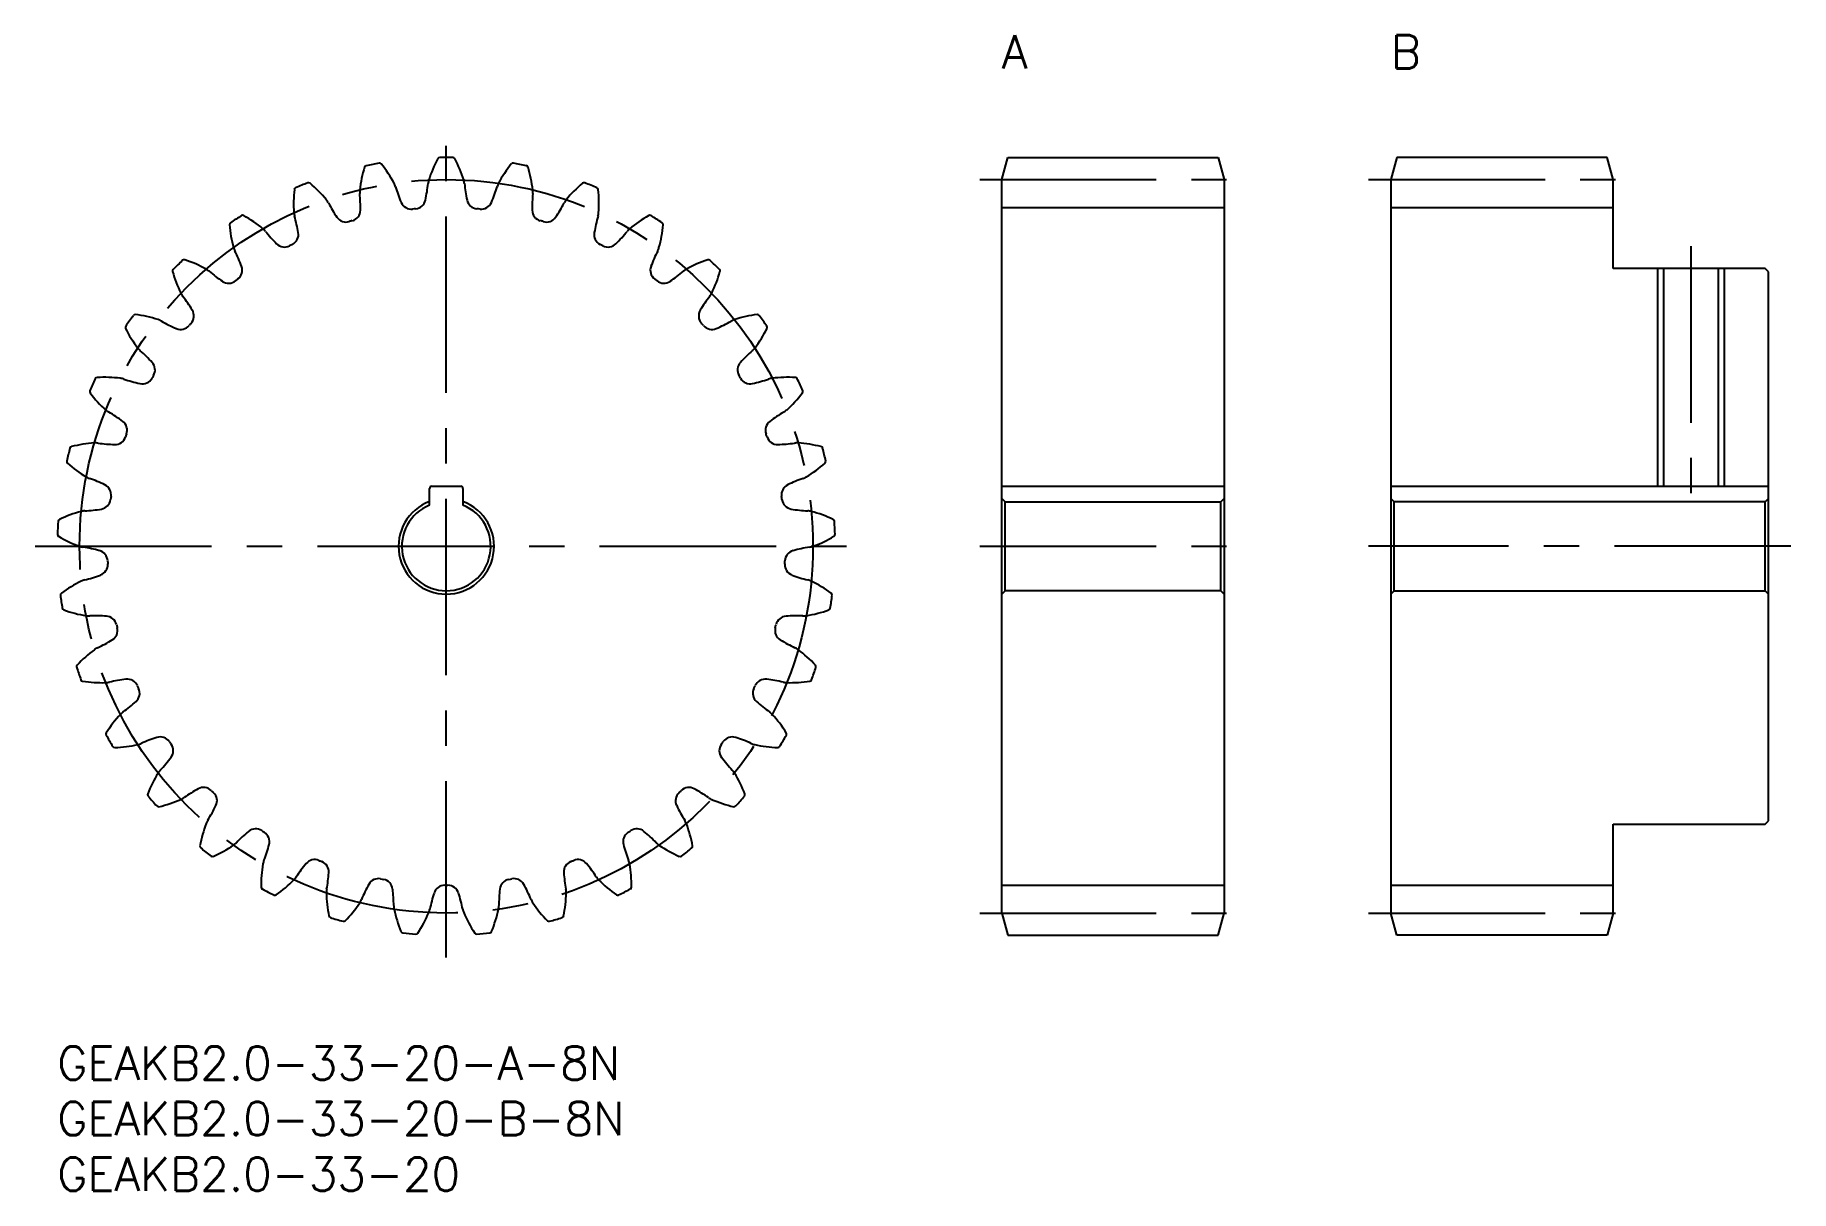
# Model space of a CAD drawing. Extents: x -2 to 156, y -13 to 91.
import ezdxf

# ---------------------------------------------------------------- set-up
doc = ezdxf.new("R2010")
doc.units = 0
doc.header["$LTSCALE"] = 0.5
doc.linetypes.add('CENTER', pattern=[50.8, 31.75, -6.35, 6.35, -6.35])
for name, color, linetype in [('MSM_CENTER', 1, 'CENTER'), ('MSM_CONTINUOUS', 7, 'CONTINUOUS'), ('MSM_NARROW', 5, 'CONTINUOUS'), ('MSM_PART_NUMBER', 7, 'CONTINUOUS')]:
    doc.layers.add(name, color=color, linetype=linetype)
doc.styles.get("Standard").update_dxf_attribs({"font": 'txt.shx', "height": 1, "bigfont": 'bigfont.shx'})

# ---------------------------------------------------------------- blocks, each defined once
blk = doc.blocks.new('*U30')
at = {"layer": 'MSM_PART_NUMBER'}
blk.add_text('GEAKB2.0-33-20-A-8N', height=3, dxfattribs=at).set_placement((0, -3))
blk = doc.blocks.new('*U31')
at = {"layer": 'MSM_PART_NUMBER'}
blk.add_text('GEAKB2.0-33-20-B-8N', height=3, dxfattribs=at).set_placement((0, -8))
blk = doc.blocks.new('*U32')
at = {"layer": 'MSM_PART_NUMBER'}
blk.add_text('GEAKB2.0-33-20', height=3, dxfattribs=at).set_placement((0, -13))
blk = doc.blocks.new('*U33')
at = {"layer": 'MSM_PART_NUMBER'}
blk.add_text('A', height=3, dxfattribs=at).set_placement((85, 88))
blk = doc.blocks.new('*U34')
at = {"layer": 'MSM_PART_NUMBER'}
blk.add_text('B', height=3, dxfattribs=at).set_placement((120, 88))

msp = doc.modelspace()

# ---------------------------------------------------------------- linework, layer by layer
at = {"layer": 'MSM_CENTER'}
for p, q in [((35, 8), (35, 82)), ((83, 78), (107, 78)), ((118, 78), (142, 78)), ((147, 72), (147, 48.4)), ((-2, 45), (72, 45)), ((83, 45), (107, 45)), ((156, 45), (118, 45)), ((83, 12), (107, 12)), ((118, 12), (142, 12))]:
    msp.add_line(p, q, dxfattribs=at)
msp.add_circle((35, 45), 33, dxfattribs=at)
at = {"layer": 'MSM_CONTINUOUS'}
for p, q in [((85, 78), (85.54, 80)), ((85.54, 80), (104.46, 80)), ((104.46, 80), (105, 78)), ((120.54, 80), (120, 78)), ((139.46, 80), (120.54, 80)), ((140, 78), (139.46, 80)), ((85, 12), (85, 78)), ((105, 78), (105, 12)), ((120, 78), (120, 12)), ((140, 70), (140, 78)), ((85, 75.5), (105, 75.5)), ((120, 75.5), (140, 75.5)), ((153.7, 70), (140, 70)), ((144.54, 70), (144.54, 50.4)), ((149.46, 70), (149.46, 50.4)), ((154, 69.7), (153.7, 70)), ((154, 20.3), (154, 69.7)), ((33.5, 48.71), (33.5, 50.2)), ((33.7, 50.4), (36.3, 50.4)), ((36.5, 50.2), (36.5, 48.71)), ((85, 50.4), (105, 50.4)), ((85.3, 49), (85, 49.3)), ((85.3, 49), (104.7, 49)), ((85.3, 41), (85.3, 49)), ((105, 49.3), (104.7, 49)), ((104.7, 41), (104.7, 49)), ((120, 50.4), (154, 50.4)), ((120, 49.3), (120.3, 49)), ((120.3, 41), (120.3, 49)), ((153.7, 49), (120.3, 49)), ((153.7, 49), (154, 49.3)), ((153.7, 41), (153.7, 49)), ((85, 40.7), (85.3, 41)), ((104.7, 41), (85.3, 41)), ((104.7, 41), (105, 40.7)), ((120.3, 41), (120, 40.7)), ((120.3, 41), (153.7, 41)), ((154, 40.7), (153.7, 41)), ((140, 20), (153.7, 20)), ((140, 12), (140, 20)), ((153.7, 20), (154, 20.3)), ((85, 14.5), (105, 14.5)), ((120, 14.5), (140, 14.5)), ((85, 12), (85.54, 10)), ((104.46, 10), (105, 12)), ((120.54, 10), (120, 12)), ((140, 12), (139.46, 10)), ((85.54, 10), (104.46, 10)), ((139.46, 10), (120.54, 10))]:
    msp.add_line(p, q, dxfattribs=at)
for centre, radius, start, end in [((38.15, 75.85), 11, 162.7392, 173.6364), ((27.84, 79.06), 0.2, 101.8756, 162.7392), ((35, 45), 35, 99.9425, 101.8756), ((28.99, 79.28), 0.2, 39.079, 99.9425), ((20.61, 72.47), 11, 28.1818, 39.079), ((43.93, 74.7), 11, 151.8301, 162.7273), ((34.41, 79.8), 0.2, 90.9666, 151.8301), ((35, 45), 35, 89.0334, 90.9666), ((35.59, 79.8), 0.2, 28.1699, 89.0334), ((26.07, 74.7), 11, 17.2727, 28.1699), ((49.39, 72.47), 11, 140.921, 151.8182), ((41.01, 79.28), 0.2, 80.0575, 140.921), ((35, 45), 35, 78.1244, 80.0575), ((42.16, 79.06), 0.2, 17.2608, 78.1244), ((31.85, 75.85), 11, 6.3636, 17.2608), ((35, 45), 35, 110.8516, 112.7847), ((22.61, 77.52), 0.2, 49.9881, 110.8516), ((15.67, 69.25), 11, 39.0909, 49.9881), ((28.85, 76.89), 1.64, 16.6529, 28.1818), ((20.23, 78.97), 13.2, 347.7043, 354.217), ((35, 77.47), 1.64, 162.7273, 174.2562), ((35, 77.47), 1.64, 5.7438, 17.2727), ((49.77, 78.97), 13.2, 185.783, 192.2957), ((41.15, 76.89), 1.64, 151.8182, 163.3471), ((54.33, 69.25), 11, 130.0119, 140.9091), ((47.39, 77.52), 0.2, 69.1484, 130.0119), ((35, 45), 35, 67.2153, 69.1484), ((32.26, 75.89), 11, 173.6483, 184.5455), ((21.52, 77.08), 0.2, 112.7847, 173.6483), ((22.93, 75.15), 1.64, 27.5619, 39.0909), ((36.09, 82.02), 13.2, 207.6012, 214.1138), ((28.85, 76.89), 1.64, 173.6364, 185.1653), ((14.07, 75.56), 13.2, 358.6134, 5.1261), ((43.07, 81.15), 13.2, 196.6921, 203.2048), ((31.86, 76.34), 1, 203.2048, 275.7203), ((32.15, 76.37), 1, 275.1888, 347.7043), ((37.85, 76.37), 1, 192.2957, 264.8112), ((38.14, 76.34), 1, 264.2797, 336.7952), ((26.93, 81.15), 13.2, 336.7952, 343.3079), ((55.93, 75.56), 13.2, 174.8739, 181.3866), ((41.15, 76.89), 1.64, 354.8347, 6.3636), ((33.91, 82.02), 13.2, 325.8862, 332.3988), ((47.07, 75.15), 1.64, 140.9091, 152.4381), ((48.48, 77.08), 0.2, 6.3517, 67.2153), ((37.74, 75.89), 11, 355.4545, 6.3517), ((35, 45), 35, 121.7607, 123.6938), ((16.68, 74.59), 0.2, 60.8972, 121.7607), ((11.43, 65.15), 11, 50, 60.8972), ((22.93, 75.15), 1.64, 184.5454, 196.0744), ((8.66, 71.05), 13.2, 9.5225, 16.0352), ((25.99, 75.18), 1, 214.1138, 286.6294), ((35, 45), 30.5, 106.0979, 106.6294), ((26.27, 75.26), 1, 286.0979, 358.6134), ((35, 45), 30.5, 95.1888, 95.7203), ((35, 45), 30.5, 84.2797, 84.8112), ((43.73, 75.26), 1, 181.3866, 253.9021), ((35, 45), 30.5, 73.3706, 73.9021), ((44.01, 75.18), 1, 253.3706, 325.8862), ((61.34, 71.05), 13.2, 163.9648, 170.4775), ((47.07, 75.15), 1.64, 343.9256, 355.4545), ((58.57, 65.15), 11, 119.1028, 130), ((53.32, 74.59), 0.2, 58.2393, 119.1028), ((35, 45), 35, 56.3062, 58.2393), ((15.69, 73.95), 0.2, 123.6936, 184.5574), ((26.46, 74.81), 11, 184.5574, 195.4545), ((17.44, 72.32), 1.64, 38.471, 50), ((29.06, 81.56), 13.2, 218.5102, 225.0229), ((20.7, 73.06), 1, 297.0069, 9.5225), ((49.3, 73.06), 1, 170.4775, 242.9931), ((40.94, 81.56), 13.2, 314.9771, 321.4898), ((52.56, 72.32), 1.64, 130, 141.529), ((43.54, 74.81), 11, 344.5455, 355.4426), ((54.31, 73.95), 0.2, 355.4426, 56.3062), ((17.44, 72.32), 1.64, 195.4545, 206.9835), ((4.21, 65.59), 13.2, 20.4316, 26.9443), ((20.44, 72.93), 1, 225.0229, 297.5385), ((35, 45), 30.5, 117.0069, 117.5385), ((35, 45), 30.5, 62.4615, 62.9931), ((49.56, 72.93), 1, 242.4615, 314.9771), ((65.79, 65.59), 13.2, 153.0557, 159.5684), ((52.56, 72.32), 1.64, 333.0165, 344.5455), ((10.56, 69.78), 0.2, 134.6031, 195.4665), ((20.97, 72.66), 11, 195.4664, 206.3636), ((35, 45), 35, 132.6698, 134.6029), ((11.41, 70.59), 0.2, 71.8063, 132.6698), ((8.04, 60.33), 11, 60.9091, 71.8063), ((12.59, 68.5), 1.64, 49.3801, 60.9091), ((22.25, 79.78), 13.2, 229.4193, 235.932), ((15.64, 69.85), 1, 307.916, 20.4316), ((54.36, 69.85), 1, 159.5684, 232.084), ((47.75, 79.78), 13.2, 304.068, 310.5807), ((57.41, 68.5), 1.64, 119.0909, 130.6199), ((61.96, 60.33), 11, 108.1937, 119.0909), ((58.59, 70.59), 0.2, 47.3302, 108.1937), ((35, 45), 35, 45.3971, 47.3302), ((49.03, 72.66), 11, 333.6364, 344.5336), ((59.44, 69.78), 0.2, 344.5336, 45.3971), ((15.41, 69.67), 1, 235.932, 308.4476), ((35, 45), 30.5, 127.916, 128.4476), ((35, 45), 30.5, 51.5524, 52.084), ((54.59, 69.67), 1, 231.5524, 304.068), ((12.59, 68.5), 1.64, 206.3636, 217.8926), ((0.87, 59.39), 13.2, 31.3407, 37.8534), ((69.13, 59.39), 13.2, 142.1466, 148.6593), ((57.41, 68.5), 1.64, 322.1074, 333.6364), ((6.32, 64.7), 0.2, 145.5118, 206.3755), ((35, 45), 35, 143.5789, 145.512), ((7, 65.66), 0.2, 82.7154, 143.5789), ((5.63, 54.95), 11, 71.8182, 82.7154), ((8.55, 63.84), 1.64, 60.2892, 71.8182), ((15.9, 76.73), 13.2, 240.3284, 246.8411), ((11.1, 65.52), 1, 246.8411, 319.3567), ((35, 45), 30.5, 138.8251, 139.3567), ((11.29, 65.74), 1, 318.8251, 31.3407), ((58.71, 65.74), 1, 148.6593, 221.1749), ((35, 45), 30.5, 40.6433, 41.1749), ((58.9, 65.52), 1, 220.6433, 293.1589), ((54.1, 76.73), 13.2, 293.1589, 299.6716), ((61.45, 63.84), 1.64, 108.1818, 119.7108), ((64.37, 54.95), 11, 97.2846, 108.1818), ((63, 65.66), 0.2, 36.4211, 97.2846), ((35, 45), 35, 34.488, 36.4211), ((63.68, 64.7), 0.2, 333.6245, 34.488), ((15.99, 69.5), 11, 206.3755, 217.2727), ((54.01, 69.5), 11, 322.7273, 333.6245), ((8.55, 63.84), 1.64, 217.2727, 228.8017), ((-1.24, 52.67), 13.2, 42.2498, 48.7625), ((71.24, 52.67), 13.2, 131.2375, 137.7502), ((61.45, 63.84), 1.64, 311.1983, 322.7273), ((35, 45), 35, 154.488, 156.4211), ((3.59, 59.99), 0.2, 93.6245, 154.488), ((4.28, 49.21), 11, 82.7273, 93.6245), ((5.46, 58.49), 1.64, 71.1983, 82.7273), ((10.24, 72.55), 13.2, 251.2375, 257.7502), ((7.65, 60.62), 1, 257.7502, 330.2658), ((35, 45), 30.5, 149.7342, 150.2658), ((7.79, 60.88), 1, 329.7342, 42.2498), ((62.21, 60.88), 1, 137.7502, 210.2658), ((35, 45), 30.5, 29.7342, 30.2658), ((62.35, 60.62), 1, 209.7342, 282.2498), ((59.76, 72.55), 13.2, 282.2498, 288.7625), ((64.54, 58.49), 1.64, 97.2727, 108.8017), ((65.72, 49.21), 11, 86.3755, 97.2727), ((66.41, 59.99), 0.2, 25.512, 86.3755), ((35, 45), 35, 23.5789, 25.512), ((3.11, 58.92), 0.2, 156.4213, 217.2846), ((11.7, 65.46), 11, 217.2846, 228.1818), ((58.3, 65.46), 11, 311.8182, 322.7154), ((66.89, 58.92), 0.2, 322.7154, 23.5789), ((5.46, 58.49), 1.64, 228.1818, 239.7108), ((-2.03, 45.68), 13.2, 53.1589, 59.6716), ((72.03, 45.68), 13.2, 120.3284, 126.8411), ((64.54, 58.49), 1.64, 300.2892, 311.8182), ((5.28, 55.44), 1, 340.6433, 53.1589), ((64.72, 55.44), 1, 126.8411, 199.3567), ((35, 45), 35, 165.3971, 167.3302), ((1.32, 53.77), 0.2, 104.5336, 165.3971), ((4.03, 43.32), 11, 93.6364, 104.5336), ((3.44, 52.66), 1.64, 82.1074, 93.6364), ((5.47, 67.36), 13.2, 262.1466, 268.6593), ((5.19, 55.16), 1, 268.6593, 341.1749), ((35, 45), 30.5, 160.6433, 161.1749), ((35, 45), 30.5, 18.8251, 19.3567), ((64.81, 55.16), 1, 198.8251, 271.3407), ((64.53, 67.36), 13.2, 271.3407, 277.8534), ((66.56, 52.66), 1.64, 86.3636, 97.8926), ((65.97, 43.32), 11, 75.4664, 86.3636), ((68.68, 53.77), 0.2, 14.6029, 75.4664), ((35, 45), 35, 12.6698, 14.6029), ((1.05, 52.63), 0.2, 167.3302, 228.1937), ((8.25, 60.68), 11, 228.1937, 239.0909), ((61.75, 60.68), 11, 300.9091, 311.8063), ((68.95, 52.63), 0.2, 311.8063, 12.6698), ((3.44, 52.66), 1.64, 239.0909, 250.6199), ((-1.49, 38.66), 13.2, 64.068, 70.5807), ((71.49, 38.66), 13.2, 109.4193, 115.932), ((66.56, 52.66), 1.64, 289.3801, 300.9091), ((3.8, 49.34), 1, 279.5684, 352.084), ((3.84, 49.63), 1, 351.5524, 64.068), ((35, 45), 30.5, 171.5524, 172.084), ((35, 45), 4.3, 110.4162, 69.5838), ((33.7, 50.2), 0.2, 90, 180), ((36.3, 50.2), 0.2, 0, 90), ((66.16, 49.63), 1, 115.932, 188.4476), ((35, 45), 30.5, 7.916, 8.4476), ((66.2, 49.34), 1, 187.916, 260.4316), ((0.27, 47.24), 0.2, 115.4426, 176.3062), ((4.91, 37.49), 11, 104.5455, 115.4426), ((2.56, 46.55), 1.64, 93.0165, 104.5455), ((1.77, 61.37), 13.2, 273.0557, 279.5684), ((35, 45), 4, 112.0243, 67.9757), ((68.23, 61.37), 13.2, 260.4316, 266.9443), ((67.44, 46.55), 1.64, 75.4545, 86.9835), ((65.09, 37.49), 11, 64.5574, 75.4545), ((69.73, 47.24), 0.2, 3.6938, 64.5574), ((35, 45), 35, 176.3062, 178.2393), ((0.22, 46.07), 0.2, 178.2393, 239.1028), ((5.76, 55.34), 11, 239.1028, 250), ((64.24, 55.34), 11, 290, 300.8972), ((69.78, 46.07), 0.2, 300.8972, 1.7607), ((35, 45), 35, 1.7607, 3.6938), ((2.56, 46.55), 1.64, 250, 261.529), ((0.37, 31.86), 13.2, 74.9771, 81.4898), ((3.53, 43.65), 1, 2.4615, 74.9771), ((66.47, 43.65), 1, 105.0229, 177.5385), ((69.63, 31.86), 13.2, 98.5102, 105.0229), ((67.44, 46.55), 1.64, 278.471, 290), ((3.54, 43.36), 1, 290.4775, 2.9931), ((35, 45), 30.5, 182.4615, 182.9931), ((35, 45), 30.5, 357.0069, 357.5385), ((66.46, 43.36), 1, 177.0069, 249.5225), ((6.88, 31.93), 11, 115.4545, 126.3517), ((2.86, 40.38), 1.64, 103.9256, 115.4545), ((-0.73, 54.78), 13.2, 283.9648, 290.4775), ((70.73, 54.78), 13.2, 249.5225, 256.0352), ((67.14, 40.38), 1.64, 64.5454, 76.0744), ((63.12, 31.93), 11, 53.6483, 64.5455), ((0.48, 40.63), 0.2, 126.3517, 187.2153), ((35, 45), 35, 187.2153, 189.1484), ((35, 45), 35, 350.8516, 352.7847), ((69.52, 40.63), 0.2, 352.7847, 53.6483), ((0.64, 39.47), 0.2, 189.1486, 250.0119), ((4.33, 49.62), 11, 250.0119, 260.9091), ((2.86, 40.38), 1.64, 260.9091, 272.4381), ((3.48, 25.55), 13.2, 85.8862, 92.3988), ((4.35, 37.72), 1, 13.3706, 85.8862), ((35, 45), 30.5, 193.3706, 193.9021), ((35, 45), 30.5, 346.0979, 346.6294), ((65.65, 37.72), 1, 94.1138, 166.6294), ((66.52, 25.55), 13.2, 87.6012, 94.1138), ((67.14, 40.38), 1.64, 267.5619, 279.0909), ((65.67, 49.62), 11, 279.0909, 289.9881), ((69.36, 39.47), 0.2, 289.9881, 350.8516), ((-1.93, 47.85), 13.2, 294.8739, 301.3866), ((4.42, 37.43), 1, 301.3866, 13.9021), ((65.58, 37.43), 1, 166.0979, 238.6134), ((71.93, 47.85), 13.2, 238.6134, 245.1261), ((9.86, 26.84), 11, 126.3636, 137.2608), ((4.31, 34.38), 1.64, 114.8347, 126.3636), ((65.69, 34.38), 1.64, 53.6364, 65.1653), ((60.14, 26.84), 11, 42.7392, 53.6364), ((1.93, 34.17), 0.2, 137.2608, 198.1244), ((35, 45), 35, 198.1244, 200.0575), ((35, 45), 35, 339.9425, 341.8756), ((68.07, 34.17), 0.2, 341.8758, 42.7392), ((2.31, 33.06), 0.2, 200.0577, 260.921), ((4.01, 43.73), 11, 260.921, 271.8182), ((4.31, 34.38), 1.64, 271.8182, 283.3471), ((7.73, 19.93), 13.2, 96.7952, 103.3079), ((6.29, 32.05), 1, 24.2797, 96.7952), ((6.41, 31.78), 1, 312.2957, 24.8112), ((35, 45), 30.5, 204.2797, 204.8112), ((63.59, 31.78), 1, 155.1888, 227.7043), ((35, 45), 30.5, 335.1888, 335.7203), ((63.71, 32.05), 1, 83.2048, 155.7203), ((62.27, 19.93), 13.2, 76.6921, 83.2048), ((65.69, 34.38), 1.64, 256.6529, 268.1818), ((65.99, 43.73), 11, 268.1818, 279.079), ((67.69, 33.06), 0.2, 279.079, 339.9425), ((6.88, 28.76), 1.64, 125.7438, 137.2727), ((-1.8, 40.81), 13.2, 305.783, 312.2957), ((71.8, 40.81), 13.2, 227.7043, 234.217), ((63.12, 28.76), 1.64, 42.7273, 54.2562), ((13.75, 22.41), 11, 137.2727, 148.1699), ((56.25, 22.41), 11, 31.8301, 42.7273), ((4.57, 28.11), 0.2, 148.1699, 209.0334), ((35, 45), 35, 209.0334, 210.9666), ((5.16, 27.09), 0.2, 210.9668, 271.8301), ((4.82, 37.89), 11, 271.8301, 282.7273), ((6.88, 28.76), 1.64, 282.7273, 294.2562), ((12.97, 15.23), 13.2, 107.7043, 114.217), ((9.26, 26.85), 1, 35.1888, 107.7043), ((35, 45), 30.5, 215.1888, 215.7203), ((9.43, 26.61), 1, 323.2048, 35.7203), ((60.57, 26.61), 1, 144.2797, 216.7952), ((35, 45), 30.5, 324.2797, 324.8112), ((60.74, 26.85), 1, 72.2957, 144.8112), ((57.03, 15.23), 13.2, 65.783, 72.2957), ((63.12, 28.76), 1.64, 245.7438, 257.2727), ((65.18, 37.89), 11, 257.2727, 268.1699), ((64.84, 27.09), 0.2, 268.1699, 329.0334), ((35, 45), 35, 329.0334, 330.9666), ((65.43, 28.11), 0.2, 330.9668, 31.8301), ((-0.34, 33.92), 13.2, 316.6921, 323.2048), ((70.34, 33.92), 13.2, 216.7952, 223.3079), ((18.41, 18.8), 11, 148.1818, 159.079), ((10.46, 23.73), 1.64, 136.6529, 148.1818), ((59.54, 23.73), 1.64, 31.8182, 43.3471), ((51.59, 18.8), 11, 20.921, 31.8182), ((8.32, 22.66), 0.2, 159.079, 219.9425), ((35, 45), 35, 219.9425, 221.8756), ((6.71, 32.3), 11, 282.7392, 293.6364), ((10.46, 23.73), 1.64, 293.6364, 305.1653), ((19, 11.59), 13.2, 118.6134, 125.1261), ((13.16, 22.3), 1, 46.0979, 118.6134), ((35, 45), 30.5, 226.0979, 226.6294), ((13.37, 22.1), 1, 334.1138, 46.6294), ((56.63, 22.1), 1, 133.3706, 205.8862), ((35, 45), 30.5, 313.3706, 313.9021), ((56.84, 22.3), 1, 61.3866, 133.9021), ((51, 11.59), 13.2, 54.8739, 61.3866), ((59.54, 23.73), 1.64, 234.8347, 246.3636), ((63.29, 32.3), 11, 246.3636, 257.2608), ((35, 45), 35, 318.1244, 320.0575), ((61.68, 22.66), 0.2, 320.0575, 20.921), ((9.09, 21.77), 0.2, 221.8758, 282.7392), ((2.39, 27.43), 13.2, 327.6012, 334.1138), ((67.61, 27.43), 13.2, 205.8862, 212.3988), ((60.91, 21.77), 0.2, 257.2608, 318.1244), ((23.67, 16.13), 11, 159.0909, 169.9881), ((14.93, 19.47), 1.64, 147.5619, 159.0909), ((25.61, 9.17), 13.2, 129.5225, 136.0352), ((17.85, 18.58), 1, 57.0069, 129.5225), ((35, 45), 30.5, 237.0069, 237.5385), ((18.09, 18.42), 1, 345.0229, 57.5385), ((51.91, 18.42), 1, 122.4615, 194.9771), ((35, 45), 30.5, 302.4615, 302.9931), ((52.15, 18.58), 1, 50.4775, 122.9931), ((44.39, 9.17), 13.2, 43.9648, 50.4775), ((55.07, 19.47), 1.64, 20.9091, 32.4381), ((46.33, 16.13), 11, 10.0119, 20.9091), ((13.03, 18.01), 0.2, 169.9881, 230.8516), ((35, 45), 35, 230.8516, 232.7847), ((9.62, 27.18), 11, 293.6483, 304.5455), ((14.93, 19.47), 1.64, 304.5454, 316.0744), ((6.31, 21.57), 13.2, 338.5102, 345.0229), ((63.69, 21.57), 13.2, 194.9771, 201.4898), ((55.07, 19.47), 1.64, 223.9256, 235.4546), ((60.38, 27.18), 11, 235.4545, 246.3517), ((35, 45), 35, 307.2153, 309.1484), ((56.97, 18.01), 0.2, 309.1484, 10.0119), ((13.95, 17.29), 0.2, 232.7849, 293.6483), ((29.33, 14.51), 11, 170, 180.8972), ((20.12, 16.14), 1.64, 158.471, 170), ((32.56, 8.04), 13.2, 140.4316, 146.9443), ((23.16, 15.81), 1, 67.916, 140.4316), ((35, 45), 30.5, 247.916, 248.4476), ((23.43, 15.7), 1, 355.932, 68.4476), ((46.57, 15.7), 1, 111.5524, 184.068), ((35, 45), 30.5, 291.5524, 292.084), ((46.84, 15.81), 1, 39.5684, 112.084), ((37.44, 8.04), 13.2, 33.0557, 39.5684), ((49.88, 16.14), 1.64, 10, 21.529), ((40.67, 14.51), 11, 359.1028, 10), ((56.05, 17.29), 0.2, 246.3517, 307.2153), ((18.53, 14.34), 0.2, 180.8972, 241.7607), ((13.45, 22.7), 11, 304.5574, 315.4545), ((20.12, 16.14), 1.64, 315.4545, 326.9835), ((11.26, 16.57), 13.2, 349.4193, 355.932), ((39.6, 8.25), 13.2, 151.3407, 157.8534), ((28.9, 14.1), 1, 78.8251, 151.3407), ((35, 45), 30.5, 258.8251, 259.3567), ((29.18, 14.04), 1, 6.8411, 79.3567), ((34.85, 13.5), 1, 89.7342, 162.2498), ((35, 45), 30.5, 269.7342, 270.2658), ((35.15, 13.5), 1, 17.7502, 90.2658), ((40.82, 14.04), 1, 100.6433, 173.1589), ((35, 45), 30.5, 280.6433, 281.1749), ((41.1, 14.1), 1, 28.6593, 101.1749), ((30.4, 8.25), 13.2, 22.1466, 28.6593), ((58.74, 16.57), 13.2, 184.068, 190.5807), ((49.88, 16.14), 1.64, 213.0165, 224.5455), ((56.55, 22.7), 11, 224.5455, 235.4426), ((51.47, 14.34), 0.2, 298.2393, 359.1028), ((35, 45), 35, 241.7607, 243.6938), ((19.58, 13.8), 0.2, 243.694, 304.5574), ((25.85, 13.84), 1.64, 169.3801, 180.9091), ((35.21, 13.99), 11, 180.9091, 191.8063), ((18.06, 19.02), 11, 315.4664, 326.3636), ((25.85, 13.84), 1.64, 326.3636, 337.8926), ((17.07, 12.59), 13.2, 0.3284, 6.8411), ((31.91, 12.67), 1.64, 180.2892, 191.8182), ((46.47, 9.78), 13.2, 162.2498, 168.7625), ((23.53, 9.78), 13.2, 11.2375, 17.7502), ((38.09, 12.67), 1.64, 348.1818, 359.7108), ((52.93, 12.59), 13.2, 173.1589, 179.6716), ((44.15, 13.84), 1.64, 202.1074, 213.6364), ((51.94, 19.02), 11, 213.6364, 224.5336), ((34.79, 13.99), 11, 348.1937, 359.0909), ((44.15, 13.84), 1.64, 359.0909, 10.6199), ((50.42, 13.8), 0.2, 235.4426, 296.3062), ((35, 45), 35, 296.3062, 298.2393), ((24.63, 11.78), 0.2, 191.8063, 252.6698), ((35, 45), 35, 252.6698, 254.6029), ((25.76, 11.45), 0.2, 254.6031, 315.4664), ((41.07, 14.59), 11, 191.8182, 202.7154), ((23.28, 16.29), 11, 326.3755, 337.2727), ((31.91, 12.67), 1.64, 337.2727, 348.8017), ((38.09, 12.67), 1.64, 191.1983, 202.7273), ((46.72, 16.29), 11, 202.7273, 213.6245), ((28.93, 14.59), 11, 337.2846, 348.1818), ((44.24, 11.45), 0.2, 224.5336, 285.3971), ((35, 45), 35, 285.3971, 287.3302), ((45.37, 11.78), 0.2, 287.3302, 348.1937), ((31.11, 10.42), 0.2, 202.7154, 263.5789), ((35, 45), 35, 263.5789, 265.512), ((32.28, 10.31), 0.2, 265.5122, 326.3755), ((37.72, 10.31), 0.2, 213.6245, 274.488), ((35, 45), 35, 274.488, 276.4211), ((38.89, 10.42), 0.2, 276.4211, 337.2846)]:
    msp.add_arc(centre, radius, start, end, dxfattribs=at)
at = {"layer": 'MSM_NARROW'}
for p, q in [((144, 70), (144, 50.4)), ((150, 70), (150, 50.4))]:
    msp.add_line(p, q, dxfattribs=at)

# ---------------------------------------------------------------- block references
at = {"layer": 'MSM_CONTINUOUS'}
for name in ['*U33', '*U34', '*U30', '*U31', '*U32']:
    msp.add_blockref(name, (0, 0), dxfattribs=at)

doc.saveas('drawing.dxf')
